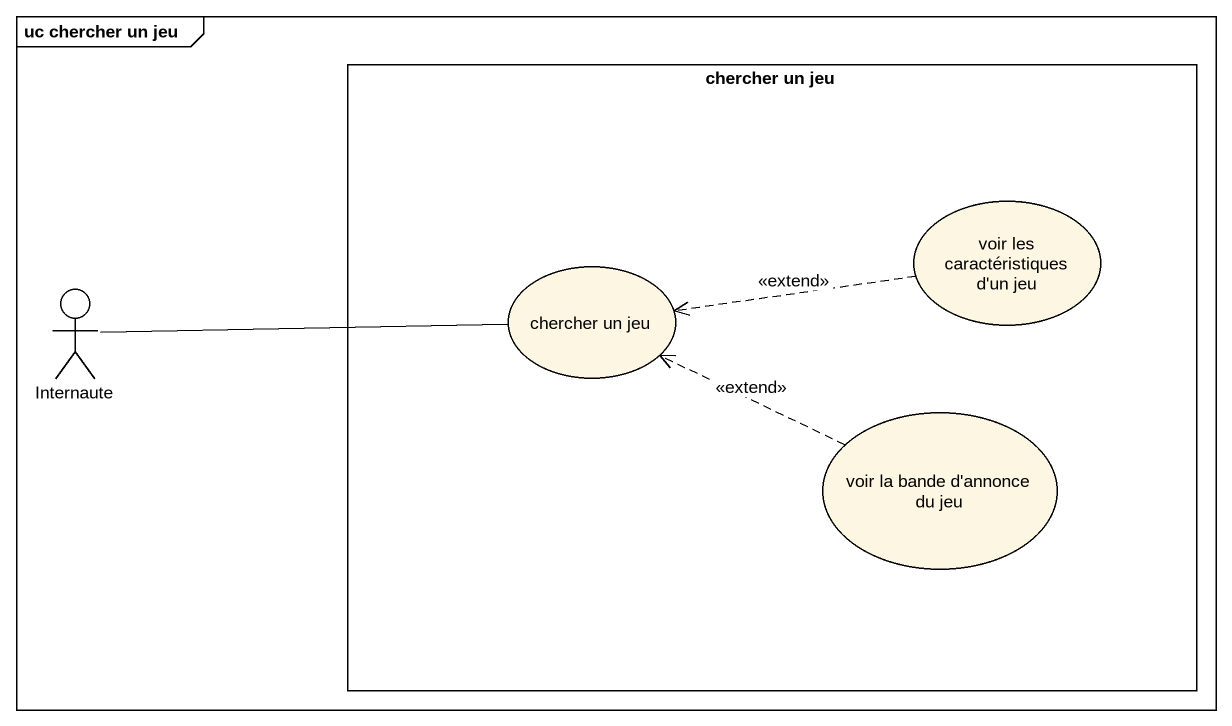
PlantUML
@startuml
mainframe uc chercher un jeu
rectangle "chercher un jeu" as chercher_un_jeu {
  usecase "voir les caractéristiques d'un jeu" as voir_les_caractéristiques_d
  usecase "chercher un jeu" as chercher_un_jeu_2
  usecase "voir la bande d'annonce du jeu" as voir_la_bande_d_annonce_du
}
actor Internaute
voir_les_caractéristiques_d .left.> chercher_un_jeu_2 : <<extend>>
Internaute -right- chercher_un_jeu_2
voir_la_bande_d_annonce_du .left.> chercher_un_jeu_2 : <<extend>>
@enduml
